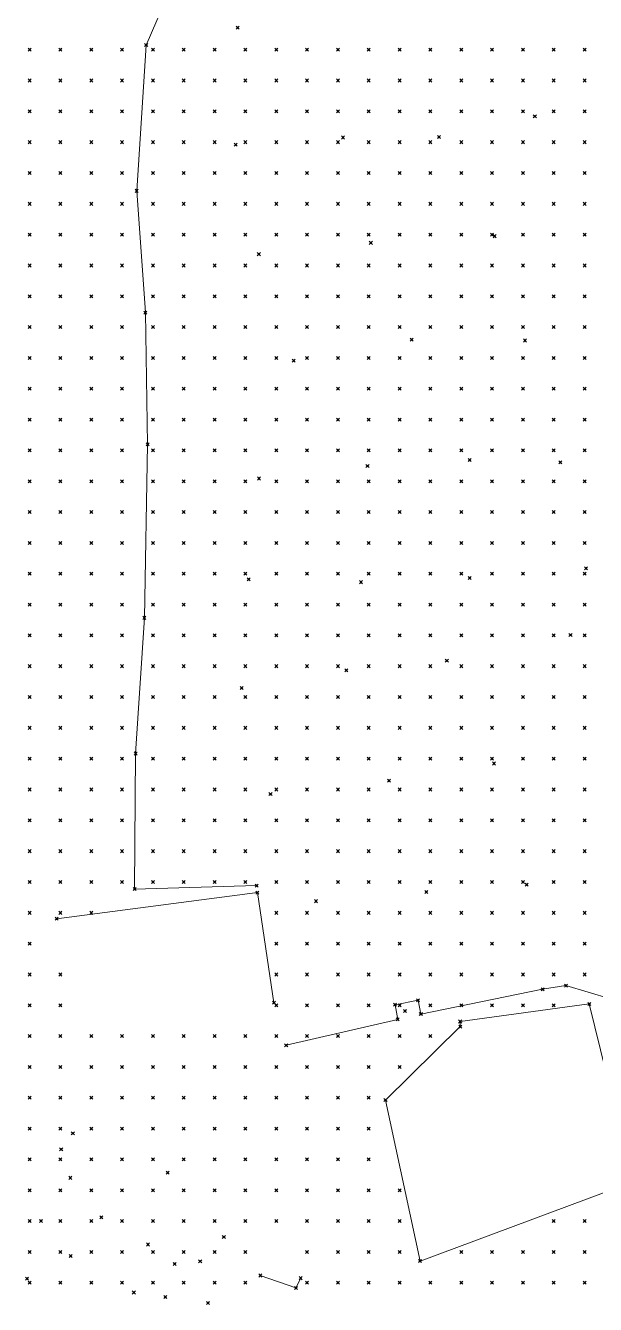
# Model space of a CAD drawing. Header units: metres. Extents: x 441556 to 446409, y 432338 to 461058.
# Drawn here: x 442355.5 to 442411, y 456468.1 to 456592.5 of the extents above; entities that cross this region are included whole.
import ezdxf

# ---------------------------------------------------------------- set-up
doc = ezdxf.new("R2010")
doc.units = ezdxf.units.M
doc.header["$MEASUREMENT"] = 0
doc.header["$PDMODE"] = 35
doc.header["$PDSIZE"] = 0.15
for name, color, linetype, lineweight in [('DTM-BRE-RevN_GRP_CONSTRUCTIE', 2, 'Continuous', 0), ('DTM-BRE-RevN_GRP_PARCARE', 2, 'Continuous', 0), ('DTM-NOK-RevN_LIDAR_co_lidar', 91, 'Continuous', 0), ('DTM-NOK-RevN_RTK', 32, 'Continuous', 0)]:
    doc.layers.add(name, color=color, linetype=linetype, lineweight=lineweight)

msp = doc.modelspace()

# ---------------------------------------------------------------- linework, layer by layer
at = {"layer": 'DTM-BRE-RevN_GRP_CONSTRUCTIE'}
for p, q in [((442378.08, 456508.121, 365.15), (442358.55, 456505.579, 368.154)), ((442379.69, 456497.416, 365.307), (442378.08, 456508.121, 365.15)), ((442410.372, 456497.299, 364.492), (442397.811, 456495.584, 364.732)), ((442414.595, 456479.986, 365.435), (442410.372, 456497.299, 364.492)), ((442397.824, 456495.083, 365.46), (442390.544, 456487.94, 365.782)), ((442397.811, 456495.584, 364.732), (442397.824, 456495.083, 365.46)), ((442390.544, 456487.94, 365.782), (442393.908, 456472.275, 366.043)), ((442393.908, 456472.275, 366.043), (442414.595, 456479.986, 365.435)), ((442378.362, 456470.874, 367.843), (442381.829, 456469.655, 367.982)), ((442381.829, 456469.655, 367.982), (442382.298, 456470.612, 368.864))]:
    msp.add_line(p, q, dxfattribs=at)
at = {"layer": 'DTM-BRE-RevN_GRP_PARCARE'}
for p, q in [((442367.259, 456590.591, 364.993), (442371.477, 456600.366, 365.162)), ((442366.338, 456576.412, 364.633), (442367.259, 456590.591, 364.993)), ((442367.184, 456564.555, 364.586), (442366.338, 456576.412, 364.633)), ((442367.397, 456551.735, 364.806), (442367.184, 456564.555, 364.586)), ((442367.083, 456534.865, 364.846), (442367.397, 456551.735, 364.806)), ((442366.232, 456521.658, 365.019), (442367.083, 456534.865, 364.846)), ((442366.136, 456508.466, 365.257), (442366.232, 456521.658, 365.019)), ((442378.008, 456508.802, 365.118), (442366.136, 456508.466, 365.257)), ((442408.092, 456499.082, 364.15), (442405.828, 456498.72, 364.089)), ((442412.42, 456497.799, 364.056), (442408.092, 456499.082, 364.15)), ((442393.714, 456497.649, 364.625), (442391.47, 456497.211, 364.661)), ((442393.985, 456496.303, 364.545), (442393.714, 456497.649, 364.625)), ((442405.828, 456498.72, 364.089), (442393.985, 456496.303, 364.545)), ((442391.47, 456497.211, 364.661), (442391.735, 456495.786, 364.728)), ((442391.735, 456495.786, 364.728), (442380.879, 456493.274, 365.423))]:
    msp.add_line(p, q, dxfattribs=at)
at = {"layer": 'DTM-NOK-RevN_LIDAR_co_lidar'}
for p in [(442355.922, 456590.142, 367.808), (442358.922, 456590.142, 367.218), (442361.921, 456590.142, 366.18), (442364.921, 456590.142, 365.507), (442367.92, 456590.142, 365.094), (442370.919, 456590.142, 364.787), (442373.919, 456590.142, 364.643), (442376.918, 456590.142, 364.566), (442379.917, 456590.142, 364.465), (442382.917, 456590.142, 364.333), (442385.916, 456590.142, 364.19), (442388.915, 456590.142, 364.074), (442391.915, 456590.142, 363.943), (442394.914, 456590.142, 363.873), (442397.913, 456590.142, 363.813), (442400.913, 456590.142, 363.781), (442403.912, 456590.142, 363.731), (442406.911, 456590.142, 363.727), (442409.911, 456590.142, 363.729), (442355.922, 456587.142, 367.779), (442358.922, 456587.142, 367.175), (442361.921, 456587.142, 366.107), (442364.921, 456587.142, 365.373), (442367.92, 456587.142, 364.91), (442370.919, 456587.142, 364.625), (442373.919, 456587.142, 364.529), (442376.918, 456587.142, 364.478), (442379.917, 456587.142, 364.403), (442382.917, 456587.142, 364.305), (442385.916, 456587.142, 364.169), (442388.915, 456587.142, 364.048), (442391.915, 456587.142, 363.936), (442394.914, 456587.142, 363.878), (442397.913, 456587.142, 363.848), (442400.913, 456587.142, 363.823), (442403.912, 456587.142, 363.733), (442406.911, 456587.142, 363.699), (442409.911, 456587.142, 363.695), (442355.922, 456584.143, 367.799), (442358.922, 456584.143, 367.105), (442361.921, 456584.143, 365.873), (442364.921, 456584.143, 365.135), (442367.92, 456584.143, 364.756), (442370.919, 456584.143, 364.565), (442373.919, 456584.143, 364.506), (442376.918, 456584.143, 364.436), (442379.917, 456584.143, 364.359), (442382.917, 456584.143, 364.292), (442385.916, 456584.143, 364.182), (442388.915, 456584.143, 364.051), (442391.915, 456584.143, 363.943), (442394.914, 456584.143, 363.907), (442397.913, 456584.143, 363.905), (442400.913, 456584.143, 363.807), (442403.912, 456584.143, 363.714), (442406.911, 456584.143, 363.676), (442409.911, 456584.143, 363.655), (442355.922, 456581.144, 367.974), (442358.922, 456581.144, 367.241), (442361.921, 456581.144, 365.834), (442364.921, 456581.144, 365.031), (442367.92, 456581.144, 364.729), (442370.919, 456581.144, 364.612), (442373.919, 456581.144, 364.56), (442376.918, 456581.144, 364.477), (442379.917, 456581.144, 364.389), (442382.917, 456581.144, 364.303), (442385.916, 456581.144, 364.189), (442388.915, 456581.144, 364.071), (442391.915, 456581.144, 363.967), (442394.914, 456581.144, 363.938), (442397.913, 456581.144, 363.88), (442400.913, 456581.144, 363.767), (442403.912, 456581.144, 363.722), (442406.911, 456581.144, 363.724), (442409.911, 456581.144, 363.649), (442355.922, 456578.144, 368.135), (442358.922, 456578.144, 367.476), (442361.921, 456578.144, 366.008), (442364.921, 456578.144, 365.056), (442367.92, 456578.144, 364.717), (442370.919, 456578.144, 364.609), (442373.919, 456578.144, 364.561), (442376.918, 456578.144, 364.501), (442379.917, 456578.144, 364.424), (442382.917, 456578.144, 364.308), (442385.916, 456578.144, 364.163), (442388.915, 456578.144, 364.055), (442391.915, 456578.144, 363.959), (442394.914, 456578.144, 363.91), (442397.913, 456578.144, 363.809), (442400.913, 456578.144, 363.764), (442403.912, 456578.144, 363.752), (442406.911, 456578.144, 363.783), (442409.911, 456578.144, 363.659), (442355.922, 456575.145, 368.319), (442358.922, 456575.145, 367.662), (442361.921, 456575.145, 366.133), (442364.921, 456575.145, 365.081), (442367.92, 456575.145, 364.67), (442370.919, 456575.145, 364.543), (442373.919, 456575.145, 364.514), (442376.918, 456575.145, 364.48), (442379.917, 456575.145, 364.405), (442382.917, 456575.145, 364.288), (442385.916, 456575.145, 364.159), (442388.915, 456575.145, 364.042), (442391.915, 456575.145, 363.939), (442394.914, 456575.145, 363.872), (442397.913, 456575.145, 363.788), (442400.913, 456575.145, 363.759), (442403.912, 456575.145, 363.748), (442406.911, 456575.145, 363.761), (442409.911, 456575.145, 363.669), (442355.922, 456572.146, 368.582), (442358.922, 456572.146, 367.94), (442361.921, 456572.146, 366.297), (442364.921, 456572.146, 365.14), (442367.92, 456572.146, 364.682), (442370.919, 456572.146, 364.528), (442373.919, 456572.146, 364.506), (442376.918, 456572.146, 364.476), (442379.917, 456572.146, 364.368), (442382.917, 456572.146, 364.256), (442385.916, 456572.146, 364.167), (442388.915, 456572.146, 364.043), (442391.915, 456572.146, 363.95), (442394.914, 456572.146, 363.89), (442397.913, 456572.146, 363.796), (442400.913, 456572.146, 363.746), (442403.912, 456572.146, 363.719), (442406.911, 456572.146, 363.701), (442409.911, 456572.146, 363.654), (442355.922, 456569.146, 368.863), (442358.922, 456569.146, 368.229), (442361.921, 456569.146, 366.581), (442364.921, 456569.146, 365.214), (442367.92, 456569.146, 364.693), (442370.919, 456569.146, 364.559), (442373.919, 456569.146, 364.517), (442376.918, 456569.146, 364.463), (442379.917, 456569.146, 364.355), (442382.917, 456569.146, 364.253), (442385.916, 456569.146, 364.159), (442388.915, 456569.146, 364.034), (442391.915, 456569.146, 363.942), (442394.914, 456569.146, 363.899), (442397.913, 456569.146, 363.789), (442400.913, 456569.146, 363.736), (442403.912, 456569.146, 363.692), (442406.911, 456569.146, 363.662), (442409.911, 456569.146, 363.621), (442355.922, 456566.147, 368.958), (442358.922, 456566.147, 368.207), (442361.921, 456566.147, 366.716), (442364.921, 456566.147, 365.234), (442367.92, 456566.147, 364.682), (442370.919, 456566.147, 364.601), (442373.919, 456566.147, 364.545), (442376.918, 456566.147, 364.492), (442379.917, 456566.147, 364.403), (442382.917, 456566.147, 364.275), (442385.916, 456566.147, 364.154), (442388.915, 456566.147, 364.045), (442391.915, 456566.147, 363.937), (442394.914, 456566.147, 363.881), (442397.913, 456566.147, 363.782), (442400.913, 456566.147, 363.725), (442403.912, 456566.147, 363.675), (442406.911, 456566.147, 363.636), (442409.911, 456566.147, 363.633), (442355.922, 456563.148, 368.806), (442358.922, 456563.148, 367.965), (442361.921, 456563.148, 366.543), (442364.921, 456563.148, 365.175), (442367.92, 456563.148, 364.714), (442370.919, 456563.148, 364.669), (442373.919, 456563.148, 364.607), (442376.918, 456563.148, 364.53), (442379.917, 456563.148, 364.439), (442382.917, 456563.148, 364.305), (442385.916, 456563.148, 364.142), (442388.915, 456563.148, 364.031), (442391.915, 456563.148, 363.938), (442394.914, 456563.148, 363.87), (442397.913, 456563.148, 363.806), (442400.913, 456563.148, 363.767), (442403.912, 456563.148, 363.716), (442406.911, 456563.148, 363.657), (442409.911, 456563.148, 363.613), (442355.922, 456560.148, 368.815), (442358.922, 456560.148, 367.788), (442361.921, 456560.148, 366.51), (442364.921, 456560.148, 365.199), (442367.92, 456560.148, 364.738), (442370.919, 456560.148, 364.71), (442373.919, 456560.148, 364.67), (442376.918, 456560.148, 364.591), (442379.917, 456560.148, 364.492), (442382.917, 456560.148, 364.363), (442385.916, 456560.148, 364.178), (442388.915, 456560.148, 364.064), (442391.915, 456560.148, 363.975), (442394.914, 456560.148, 363.897), (442397.913, 456560.148, 363.821), (442400.913, 456560.148, 363.756), (442403.912, 456560.148, 363.715), (442406.911, 456560.148, 363.644), (442409.911, 456560.148, 363.58), (442355.922, 456557.149, 368.997), (442358.922, 456557.149, 367.788), (442361.921, 456557.149, 366.347), (442364.921, 456557.149, 365.09), (442367.92, 456557.149, 364.733), (442370.919, 456557.149, 364.712), (442373.919, 456557.149, 364.654), (442376.918, 456557.149, 364.575), (442379.917, 456557.149, 364.43), (442382.917, 456557.149, 364.315), (442385.916, 456557.149, 364.25), (442388.915, 456557.149, 364.128), (442391.915, 456557.149, 364.023), (442394.914, 456557.149, 363.941), (442397.913, 456557.149, 363.851), (442400.913, 456557.149, 363.764), (442403.912, 456557.149, 363.698), (442406.911, 456557.149, 363.627), (442409.911, 456557.149, 363.582), (442355.922, 456554.15, 369.143), (442358.922, 456554.15, 367.926), (442361.921, 456554.15, 366.674), (442364.921, 456554.15, 365.327), (442367.92, 456554.15, 364.839), (442370.919, 456554.15, 364.806), (442373.919, 456554.15, 364.702), (442376.918, 456554.15, 364.582), (442379.917, 456554.15, 364.466), (442382.917, 456554.15, 364.356), (442385.916, 456554.15, 364.261), (442388.915, 456554.15, 364.139), (442391.915, 456554.15, 364.053), (442394.914, 456554.15, 363.985), (442397.913, 456554.15, 363.89), (442400.913, 456554.15, 363.794), (442403.912, 456554.15, 363.687), (442406.911, 456554.15, 363.598), (442409.911, 456554.15, 363.572), (442355.922, 456551.15, 369.124), (442358.922, 456551.15, 367.949), (442361.921, 456551.15, 366.901), (442364.921, 456551.15, 365.508), (442367.92, 456551.15, 364.901), (442370.919, 456551.15, 364.817), (442373.919, 456551.15, 364.723), (442376.918, 456551.15, 364.606), (442379.917, 456551.15, 364.485), (442382.917, 456551.15, 364.393), (442385.916, 456551.15, 364.314), (442388.915, 456551.15, 364.204), (442391.915, 456551.15, 364.117), (442394.914, 456551.15, 364.067), (442397.913, 456551.15, 363.968), (442400.913, 456551.15, 363.844), (442403.912, 456551.15, 363.741), (442406.911, 456551.15, 363.656), (442409.911, 456551.15, 363.603), (442355.922, 456548.151, 369.055), (442358.922, 456548.151, 367.918), (442361.921, 456548.151, 366.8), (442364.921, 456548.151, 365.551), (442367.92, 456548.151, 364.986), (442370.919, 456548.151, 364.876), (442373.919, 456548.151, 364.809), (442376.918, 456548.151, 364.697), (442379.917, 456548.151, 364.554), (442382.917, 456548.151, 364.444), (442385.916, 456548.151, 364.341), (442388.915, 456548.151, 364.259), (442391.915, 456548.151, 364.186), (442394.914, 456548.151, 364.101), (442397.913, 456548.151, 364.018), (442400.913, 456548.151, 363.882), (442403.912, 456548.151, 363.784), (442406.911, 456548.151, 363.688), (442409.911, 456548.151, 363.662), (442355.922, 456545.152, 368.887), (442358.922, 456545.152, 367.872), (442361.921, 456545.152, 366.917), (442364.921, 456545.152, 365.711), (442367.92, 456545.152, 365.129), (442370.919, 456545.152, 365.019), (442373.919, 456545.152, 364.88), (442376.918, 456545.152, 364.739), (442379.917, 456545.152, 364.631), (442382.917, 456545.152, 364.489), (442385.916, 456545.152, 364.358), (442388.915, 456545.152, 364.252), (442391.915, 456545.152, 364.17), (442394.914, 456545.152, 364.111), (442397.913, 456545.152, 363.997), (442400.913, 456545.152, 363.785), (442403.912, 456545.152, 363.754), (442406.911, 456545.152, 363.709), (442409.911, 456545.152, 363.675), (442355.922, 456542.152, 368.824), (442358.922, 456542.152, 367.875), (442361.921, 456542.152, 366.938), (442364.921, 456542.152, 365.828), (442367.92, 456542.152, 365.184), (442370.919, 456542.152, 365.018), (442373.919, 456542.152, 364.96), (442376.918, 456542.152, 364.821), (442379.917, 456542.152, 364.62), (442382.917, 456542.152, 364.467), (442385.916, 456542.152, 364.366), (442388.915, 456542.152, 364.285), (442391.915, 456542.152, 364.267), (442394.914, 456542.152, 364.201), (442397.913, 456542.152, 364.078), (442400.913, 456542.152, 363.899), (442403.912, 456542.152, 363.865), (442406.911, 456542.152, 363.735), (442409.911, 456542.152, 363.635), (442355.922, 456539.153, 369.123), (442358.922, 456539.153, 368.255), (442361.921, 456539.153, 366.923), (442364.921, 456539.153, 365.651), (442367.92, 456539.153, 365.082), (442370.919, 456539.153, 364.907), (442373.919, 456539.153, 364.822), (442376.918, 456539.153, 364.725), (442379.917, 456539.153, 364.576), (442382.917, 456539.153, 364.472), (442385.916, 456539.153, 364.435), (442388.915, 456539.153, 364.41), (442391.915, 456539.153, 364.386), (442394.914, 456539.153, 364.318), (442397.913, 456539.153, 364.186), (442400.913, 456539.153, 364), (442403.912, 456539.153, 363.892), (442406.911, 456539.153, 363.759), (442409.911, 456539.153, 363.663), (442355.922, 456536.154, 369.37), (442358.922, 456536.154, 368.415), (442361.921, 456536.154, 367.09), (442364.921, 456536.154, 365.649), (442367.92, 456536.154, 365.022), (442370.919, 456536.154, 364.901), (442373.919, 456536.154, 364.829), (442376.918, 456536.154, 364.773), (442379.917, 456536.154, 364.7), (442382.917, 456536.154, 364.603), (442385.916, 456536.154, 364.529), (442388.915, 456536.154, 364.488), (442391.915, 456536.154, 364.447), (442394.914, 456536.154, 364.362), (442397.913, 456536.154, 364.24), (442400.913, 456536.154, 364.136), (442403.912, 456536.154, 363.973), (442406.911, 456536.154, 363.819), (442409.911, 456536.154, 363.731), (442355.922, 456533.154, 369.487), (442358.922, 456533.154, 368.461), (442361.921, 456533.154, 367.188), (442364.921, 456533.154, 365.644), (442367.92, 456533.154, 365.013), (442370.919, 456533.154, 364.881), (442373.919, 456533.154, 364.807), (442376.918, 456533.154, 364.786), (442379.917, 456533.154, 364.747), (442382.917, 456533.154, 364.693), (442385.916, 456533.154, 364.625), (442388.915, 456533.154, 364.581), (442391.915, 456533.154, 364.538), (442394.914, 456533.154, 364.442), (442397.913, 456533.154, 364.296), (442400.913, 456533.154, 364.198), (442403.912, 456533.154, 364.003), (442406.911, 456533.154, 363.847), (442409.911, 456533.154, 363.754), (442355.922, 456530.155, 369.538), (442358.922, 456530.155, 368.436), (442361.921, 456530.155, 366.919), (442364.921, 456530.155, 365.483), (442367.92, 456530.155, 364.985), (442370.919, 456530.155, 364.913), (442373.919, 456530.155, 364.88), (442376.918, 456530.155, 364.902), (442379.917, 456530.155, 364.879), (442382.917, 456530.155, 364.792), (442385.916, 456530.155, 364.723), (442388.915, 456530.155, 364.694), (442391.915, 456530.155, 364.636), (442394.914, 456530.155, 364.497), (442397.913, 456530.155, 364.335), (442400.913, 456530.155, 364.2), (442403.912, 456530.155, 364.043), (442406.911, 456530.155, 363.903), (442409.911, 456530.155, 363.788), (442355.922, 456527.156, 369.413), (442358.922, 456527.156, 368.384), (442361.921, 456527.156, 366.713), (442364.921, 456527.156, 365.412), (442367.92, 456527.156, 365.028), (442370.919, 456527.156, 365.018), (442373.919, 456527.156, 365.012), (442376.918, 456527.156, 364.995), (442379.917, 456527.156, 364.94), (442382.917, 456527.156, 364.856), (442385.916, 456527.156, 364.803), (442388.915, 456527.156, 364.777), (442391.915, 456527.156, 364.724), (442394.914, 456527.156, 364.587), (442397.913, 456527.156, 364.396), (442400.913, 456527.156, 364.248), (442403.912, 456527.156, 364.077), (442406.911, 456527.156, 363.904), (442409.911, 456527.156, 363.826), (442355.922, 456524.156, 369.415), (442358.922, 456524.156, 368.339), (442361.921, 456524.156, 366.706), (442364.921, 456524.156, 365.485), (442367.92, 456524.156, 365.025), (442370.919, 456524.156, 364.975), (442373.919, 456524.156, 364.991), (442376.918, 456524.156, 364.981), (442379.917, 456524.156, 364.957), (442382.917, 456524.156, 364.927), (442385.916, 456524.156, 364.906), (442388.915, 456524.156, 364.859), (442391.915, 456524.156, 364.765), (442394.914, 456524.156, 364.614), (442397.913, 456524.156, 364.402), (442400.913, 456524.156, 364.244), (442403.912, 456524.156, 364.092), (442406.911, 456524.156, 363.955), (442409.911, 456524.156, 363.906), (442355.922, 456521.157, 369.409), (442358.922, 456521.157, 368.293), (442361.921, 456521.157, 366.605), (442364.921, 456521.157, 365.517), (442367.92, 456521.157, 365.071), (442370.919, 456521.157, 364.953), (442373.919, 456521.157, 365.006), (442376.918, 456521.157, 365.021), (442379.917, 456521.157, 364.984), (442382.917, 456521.157, 364.994), (442385.916, 456521.157, 364.973), (442388.915, 456521.157, 364.886), (442391.915, 456521.157, 364.764), (442394.914, 456521.157, 364.6), (442397.913, 456521.157, 364.396), (442400.913, 456521.157, 364.229), (442403.912, 456521.157, 364.109), (442406.911, 456521.157, 364), (442409.911, 456521.157, 363.955), (442355.922, 456518.158, 369.609), (442358.922, 456518.158, 368.441), (442361.921, 456518.158, 366.602), (442364.921, 456518.158, 365.614), (442367.92, 456518.158, 365.259), (442370.919, 456518.158, 365.094), (442373.919, 456518.158, 365.091), (442376.918, 456518.158, 365.086), (442379.917, 456518.158, 365.042), (442382.917, 456518.158, 365.035), (442385.916, 456518.158, 364.984), (442388.915, 456518.158, 364.872), (442391.915, 456518.158, 364.74), (442394.914, 456518.158, 364.577), (442397.913, 456518.158, 364.393), (442400.913, 456518.158, 364.239), (442403.912, 456518.158, 364.111), (442406.911, 456518.158, 364.025), (442409.911, 456518.158, 363.961), (442355.922, 456515.158, 369.746), (442358.922, 456515.158, 368.436), (442361.921, 456515.158, 366.603), (442364.921, 456515.158, 365.809), (442367.92, 456515.158, 365.685), (442370.919, 456515.158, 365.418), (442373.919, 456515.158, 365.192), (442376.918, 456515.158, 365.147), (442379.917, 456515.158, 365.116), (442382.917, 456515.158, 365.069), (442385.916, 456515.158, 364.985), (442388.915, 456515.158, 364.852), (442391.915, 456515.158, 364.711), (442394.914, 456515.158, 364.561), (442397.913, 456515.158, 364.401), (442400.913, 456515.158, 364.254), (442403.912, 456515.158, 364.119), (442406.911, 456515.158, 364.05), (442409.911, 456515.158, 363.971), (442355.922, 456512.159, 369.49), (442358.922, 456512.159, 368.121), (442361.921, 456512.159, 366.447), (442364.921, 456512.159, 365.96), (442367.92, 456512.159, 365.993), (442370.919, 456512.159, 365.636), (442373.919, 456512.159, 365.338), (442376.918, 456512.159, 365.293), (442379.917, 456512.159, 365.23), (442382.917, 456512.159, 365.137), (442385.916, 456512.159, 365.009), (442388.915, 456512.159, 364.849), (442391.915, 456512.159, 364.707), (442394.914, 456512.159, 364.559), (442397.913, 456512.159, 364.409), (442400.913, 456512.159, 364.265), (442403.912, 456512.159, 364.139), (442406.911, 456512.159, 364.062), (442409.911, 456512.159, 363.994), (442355.922, 456509.16, 368.986), (442358.922, 456509.16, 367.724), (442361.921, 456509.16, 366.304), (442364.921, 456509.16, 365.889), (442367.92, 456509.16, 365.841), (442370.919, 456509.16, 365.639), (442373.919, 456509.16, 365.515), (442376.918, 456509.16, 365.463), (442379.917, 456509.16, 365.354), (442382.917, 456509.16, 365.218), (442385.916, 456509.16, 365.055), (442388.915, 456509.16, 364.881), (442391.915, 456509.16, 364.726), (442394.914, 456509.16, 364.58), (442397.913, 456509.16, 364.418), (442400.913, 456509.16, 364.285), (442403.912, 456509.16, 364.168), (442406.911, 456509.16, 364.082), (442409.911, 456509.16, 364.032), (442355.922, 456506.16, 368.552), (442358.922, 456506.16, 367.438), (442361.921, 456506.16, 366.437), (442379.917, 456506.16, 365.454), (442382.917, 456506.16, 365.271), (442385.916, 456506.16, 365.098), (442388.915, 456506.16, 364.925), (442391.915, 456506.16, 364.755), (442394.914, 456506.16, 364.619), (442397.913, 456506.16, 364.457), (442400.913, 456506.16, 364.332), (442403.912, 456506.16, 364.217), (442406.911, 456506.16, 364.132), (442409.911, 456506.16, 364.09), (442355.922, 456503.161, 368.366), (442379.917, 456503.161, 365.53), (442382.917, 456503.161, 365.306), (442385.916, 456503.161, 365.122), (442388.915, 456503.161, 364.961), (442391.915, 456503.161, 364.815), (442394.914, 456503.161, 364.658), (442397.913, 456503.161, 364.513), (442400.913, 456503.161, 364.389), (442403.912, 456503.161, 364.269), (442406.911, 456503.161, 364.19), (442409.911, 456503.161, 364.151), (442355.922, 456500.161, 368.224), (442358.922, 456500.161, 367.483), (442379.917, 456500.161, 365.525), (442382.917, 456500.161, 365.316), (442385.916, 456500.161, 365.156), (442388.915, 456500.161, 365.024), (442391.915, 456500.161, 364.907), (442394.914, 456500.161, 364.745), (442397.913, 456500.161, 364.609), (442400.913, 456500.161, 364.457), (442403.912, 456500.161, 364.4), (442406.911, 456500.161, 364.325), (442409.911, 456500.161, 364.253), (442355.922, 456497.162, 368.364), (442358.922, 456497.162, 367.625), (442379.917, 456497.162, 365.575), (442382.917, 456497.162, 365.32), (442385.916, 456497.162, 365.223), (442388.915, 456497.162, 365.168), (442391.915, 456497.162, 365.061), (442394.914, 456497.162, 364.919), (442397.913, 456497.162, 364.852), (442400.913, 456497.162, 364.742), (442403.912, 456497.162, 364.86), (442406.911, 456497.162, 364.861), (442355.922, 456494.163, 368.434), (442358.922, 456494.163, 367.895), (442361.921, 456494.163, 367.167), (442364.921, 456494.163, 366.743), (442367.92, 456494.163, 366.549), (442370.919, 456494.163, 366.291), (442373.919, 456494.163, 365.963), (442376.918, 456494.163, 365.74), (442379.917, 456494.163, 365.566), (442382.917, 456494.163, 365.4), (442385.916, 456494.163, 365.388), (442388.915, 456494.163, 365.45), (442391.915, 456494.163, 365.437), (442394.914, 456494.163, 365.348), (442355.922, 456491.163, 368.643), (442358.922, 456491.163, 368.056), (442361.921, 456491.163, 367.179), (442364.921, 456491.163, 366.686), (442367.92, 456491.163, 366.539), (442370.919, 456491.163, 366.437), (442373.919, 456491.163, 366.215), (442376.918, 456491.163, 365.889), (442379.917, 456491.163, 365.7), (442382.917, 456491.163, 365.769), (442385.916, 456491.163, 365.889), (442388.915, 456491.163, 365.909), (442391.915, 456491.163, 365.928), (442355.922, 456488.164, 369.15), (442358.922, 456488.164, 368.323), (442361.921, 456488.164, 367.357), (442364.921, 456488.164, 366.801), (442367.92, 456488.164, 366.769), (442370.919, 456488.164, 366.706), (442373.919, 456488.164, 366.37), (442376.918, 456488.164, 366.178), (442379.917, 456488.164, 366.158), (442382.917, 456488.164, 366.062), (442385.916, 456488.164, 366), (442388.915, 456488.164, 365.96), (442355.922, 456485.165, 369.688), (442358.922, 456485.165, 368.815), (442361.921, 456485.165, 367.726), (442364.921, 456485.165, 367.026), (442367.92, 456485.165, 366.753), (442370.919, 456485.165, 366.579), (442373.919, 456485.165, 366.42), (442376.918, 456485.165, 366.332), (442379.917, 456485.165, 366.253), (442382.917, 456485.165, 366.164), (442385.916, 456485.165, 366.179), (442388.915, 456485.165, 366.207), (442355.922, 456482.165, 369.644), (442358.922, 456482.165, 368.812), (442361.921, 456482.165, 368.085), (442364.921, 456482.165, 367.388), (442367.92, 456482.165, 366.965), (442370.919, 456482.165, 366.727), (442373.919, 456482.165, 366.633), (442376.918, 456482.165, 366.625), (442379.917, 456482.165, 366.506), (442382.917, 456482.165, 366.284), (442385.916, 456482.165, 366.249), (442388.915, 456482.165, 366.381), (442355.922, 456479.166, 369.652), (442358.922, 456479.166, 368.95), (442361.921, 456479.166, 368.213), (442364.921, 456479.166, 367.8), (442367.92, 456479.166, 367.417), (442370.919, 456479.166, 367.052), (442373.919, 456479.166, 366.927), (442376.918, 456479.166, 366.874), (442379.917, 456479.166, 366.688), (442382.917, 456479.166, 366.437), (442385.916, 456479.166, 366.28), (442388.915, 456479.166, 366.372), (442391.915, 456479.166, 366.55), (442355.922, 456476.167, 369.748), (442358.922, 456476.167, 369.151), (442361.921, 456476.167, 368.533), (442364.921, 456476.167, 368.133), (442367.92, 456476.167, 367.843), (442370.919, 456476.167, 367.595), (442373.919, 456476.167, 367.625), (442376.918, 456476.167, 367.514), (442379.917, 456476.167, 367.035), (442382.917, 456476.167, 366.667), (442385.916, 456476.167, 366.58), (442388.915, 456476.167, 366.645), (442391.915, 456476.167, 366.687), (442406.911, 456476.167, 366.182), (442409.911, 456476.167, 366.108), (442355.922, 456473.167, 369.809), (442358.922, 456473.167, 369.381), (442361.921, 456473.167, 368.883), (442364.921, 456473.167, 368.459), (442367.92, 456473.167, 368.177), (442370.919, 456473.167, 368.047), (442373.919, 456473.167, 368.027), (442376.918, 456473.167, 367.974), (442382.917, 456473.167, 368.147), (442385.916, 456473.167, 367.727), (442388.915, 456473.167, 367.223), (442391.915, 456473.167, 366.7), (442397.913, 456473.167, 366.618), (442400.913, 456473.167, 366.343), (442403.912, 456473.167, 366.246), (442406.911, 456473.167, 366.168), (442409.911, 456473.167, 366.118), (442355.922, 456470.168, 370.071), (442358.922, 456470.168, 369.621), (442361.921, 456470.168, 369.243), (442364.921, 456470.168, 368.912), (442367.92, 456470.168, 368.7), (442370.919, 456470.168, 368.572), (442373.919, 456470.168, 368.47), (442376.918, 456470.168, 368.331), (442382.917, 456470.168, 368.315), (442385.916, 456470.168, 368.326), (442388.915, 456470.168, 368.202), (442391.915, 456470.168, 367.288), (442394.914, 456470.168, 366.495), (442397.913, 456470.168, 366.538), (442400.913, 456470.168, 366.38), (442403.912, 456470.168, 366.317), (442406.911, 456470.168, 366.316), (442409.911, 456470.168, 366.248)]:
    msp.add_point(p, dxfattribs=at)
at = {"layer": 'DTM-NOK-RevN_RTK'}
for p in [(442376.163, 456592.278, 364.42), (442367.259, 456590.591, 364.993), (442405.074, 456583.655, 363.457), (442375.978, 456580.889, 364.203), (442386.404, 456581.594, 363.923), (442395.745, 456581.646, 363.612), (442366.338, 456576.412, 364.633), (442389.12, 456571.352, 363.781), (442401.161, 456572.001, 363.541), (442378.221, 456570.248, 364.17), (442367.184, 456564.555, 364.586), (442393.089, 456561.935, 363.675), (442404.117, 456561.846, 363.523), (442381.621, 456559.874, 364.083), (442367.397, 456551.735, 364.806), (442398.725, 456550.21, 363.68), (442407.551, 456549.986, 363.425), (442378.23, 456548.421, 364.363), (442388.79, 456549.631, 363.922), (442410.061, 456539.682, 363.367), (442377.242, 456538.603, 364.403), (442398.741, 456538.746, 363.864), (442388.165, 456538.334, 364.176), (442367.083, 456534.865, 364.846), (442408.538, 456533.184, 363.516), (442386.726, 456529.746, 364.48), (442396.511, 456530.693, 364.149), (442376.558, 456528.031, 364.661), (442366.232, 456521.658, 365.019), (442401.091, 456520.686, 364.006), (442390.884, 456519.013, 364.602), (442379.356, 456517.709, 364.849), (442378.008, 456508.802, 365.118), (442404.271, 456508.909, 363.912), (442366.136, 456508.466, 365.257), (442378.08, 456508.121, 365.15), (442394.511, 456508.187, 364.372), (442383.782, 456507.296, 364.927), (442358.55, 456505.579, 368.154), (442405.828, 456498.72, 364.089), (442408.092, 456499.082, 364.15), (442379.69, 456497.416, 365.307), (442393.714, 456497.649, 364.625), (442391.47, 456497.211, 364.661), (442392.443, 456496.614, 364.785), (442393.985, 456496.303, 364.545), (442410.372, 456497.299, 364.492), (442391.735, 456495.786, 364.728), (442397.811, 456495.584, 364.732), (442397.824, 456495.083, 365.46), (442380.879, 456493.274, 365.423), (442390.544, 456487.94, 365.782), (442360.13, 456484.71, 367.971), (442358.994, 456483.153, 368.428), (442359.873, 456480.377, 368.286), (442369.362, 456480.872, 366.753), (442362.896, 456476.536, 368.182), (442357.038, 456476.186, 369.258), (442367.439, 456473.889, 367.942), (442374.814, 456474.627, 367.652), (442359.925, 456472.768, 368.835), (442370.039, 456472.002, 368.235), (442372.511, 456472.26, 368.095), (442393.908, 456472.275, 366.043), (442355.679, 456470.563, 370.368), (442378.362, 456470.874, 367.843), (442382.298, 456470.612, 368.864), (442366.058, 456469.221, 368.784), (442369.13, 456468.77, 368.791), (442381.829, 456469.655, 367.982), (442373.277, 456468.207, 368.614)]:
    msp.add_point(p, dxfattribs=at)

doc.saveas('drawing.dxf')
